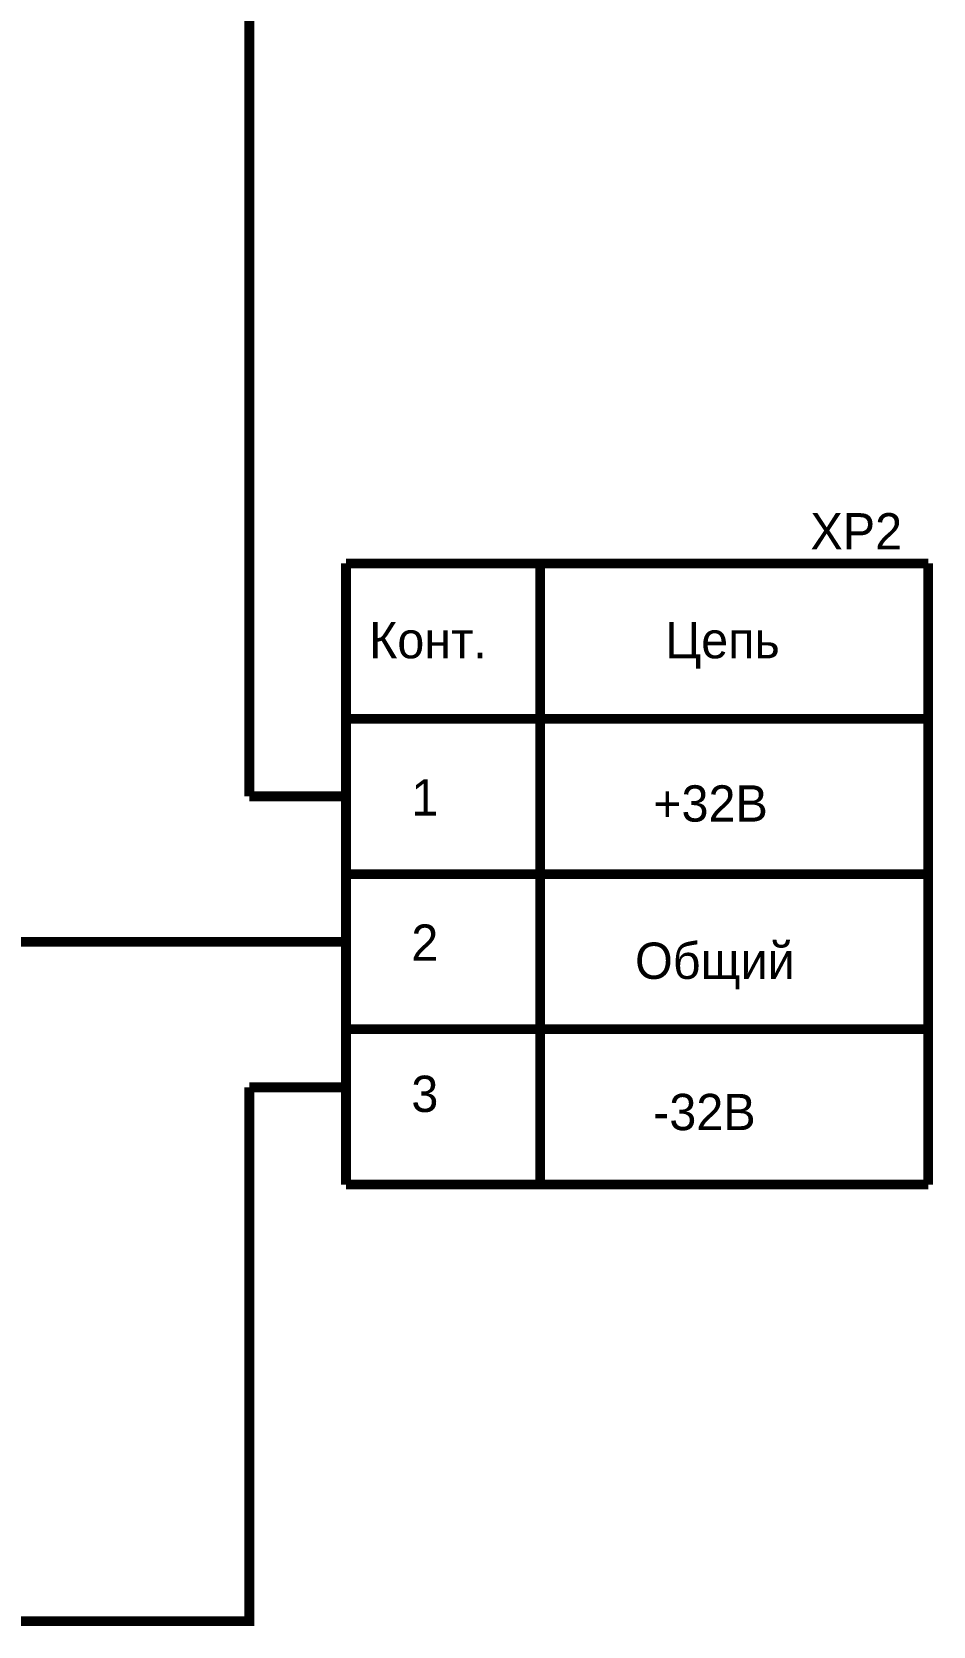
# Model space of a CAD drawing. Header units: millimetres. Extents: x 2.64 to 11.44, y 2.16 to 8.68.
# Drawn here: x 9.079 to 10.164, y 2.215 to 4.135 of the extents above; entities that cross this region are included whole.
import ezdxf

# ---------------------------------------------------------------- set-up
doc = ezdxf.new("R2010")
doc.units = ezdxf.units.MM
doc.header["$MEASUREMENT"] = 0
doc.layers.add('Sheet', color=255, linetype='Continuous')

msp = doc.modelspace()

# ---------------------------------------------------------------- linework, layer by layer
at = {"layer": 'Sheet', "const_width": 0.0118}
for points in [[(9.3407, 3.2142), (9.3407, 5.1425), (8.6983, 5.1425)], [(9.4571, 2.7466), (9.4571, 3.4947)], [(9.4571, 3.4947), (10.1582, 3.4947)], [(9.691, 2.7466), (9.691, 3.4947)], [(10.1582, 3.4947), (10.1582, 2.7466)], [(9.4571, 3.3075), (10.1582, 3.3075)], [(9.4571, 3.2142), (9.3407, 3.2142)], [(9.4571, 3.1204), (10.1582, 3.1204)], [(8.7565, 2.9802), (8.7565, 3.0389), (9.3407, 3.0389)], [(9.4571, 3.0389), (9.3407, 3.0389)], [(9.4571, 2.9337), (10.1582, 2.9337)], [(8.6983, 2.2207), (9.3407, 2.2207), (9.3407, 2.8636)], [(9.4571, 2.8636), (9.3407, 2.8636)], [(10.1582, 2.7466), (9.4571, 2.7466)]]:
    msp.add_lwpolyline(points, dxfattribs=at)

# ---------------------------------------------------------------- texts
at = {"layer": 'Sheet'}
for s, height, p in [('XP2', 0.04371, (10.0163, 3.5115)), ('Конт.', 0.04371, (9.4849, 3.3804)), ('Цепь', 0.04371, (9.8416, 3.3804)), ('1', 0.0437, (9.5358, 3.191)), ('+32В', 0.04371, (9.827, 3.1837)), ('2', 0.0437, (9.5358, 3.0161)), ('Общий', 0.04371, (9.8052, 2.9943)), ('3', 0.0437, (9.5358, 2.834)), ('-32В', 0.04371, (9.827, 2.8121))]:
    msp.add_text(s, height=height, dxfattribs=at).set_placement(p)

doc.saveas('drawing.dxf')
